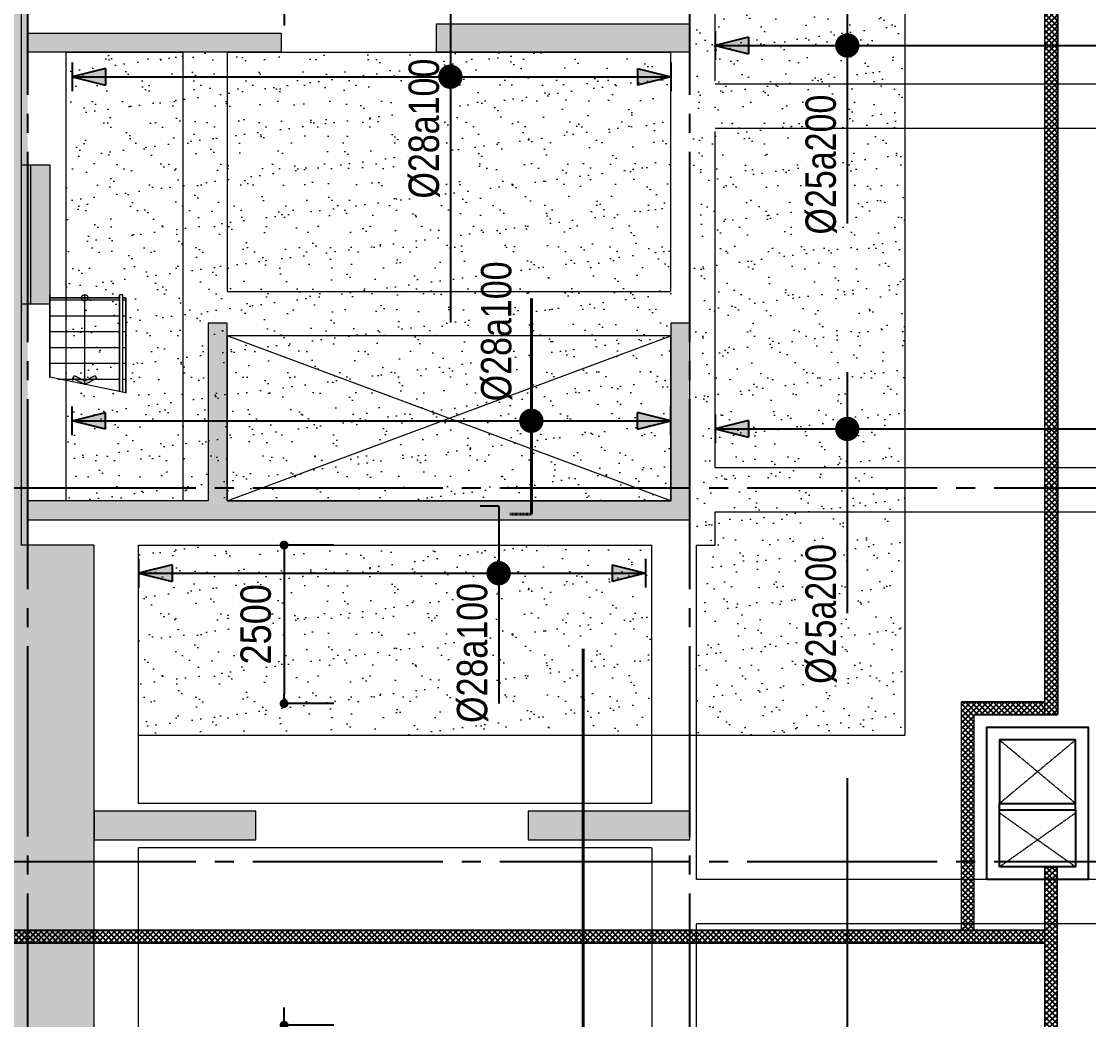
# Model space of a CAD drawing. Header units: millimetres. Extents: x -3819597 to -2591384, y 582389 to 820195.
# Drawn here: x -3355624 to -3338781, y 691844 to 707594 of the extents above; entities that cross this region are included whole.
import ezdxf
from ezdxf.enums import TextEntityAlignment as Align
from ezdxf.xclip import XClip

# ---------------------------------------------------------------- set-up
doc = ezdxf.new("R2010")
doc.units = ezdxf.units.MM
doc.header["$MEASUREMENT"] = 0
doc.header["$XCLIPFRAME"] = 0
for name, pattern in [('CENTER', [2, 1.25, -0.25, 0.25, -0.25]), ('CHG_XX_Damsan_Ham 2$0$CHG_XX_Damsan_Ham 2$0$HIDDEN', [0.375, 0.25, -0.125]), ('CHG_XX_Damsan_Ham 2$0$MB Ham 2$0$Hidden21', [3, 2, -1]), ('CHG_XX_Damsan_Ham 2$0$Tầng hầm 2$0$Core 1A$0$Hidden10.5', [1.5, 1, -0.5]), ('CHG_XX_Luoi truc$0$MB_Luoi truc$0$Center101', [13, 10, -1, 1, -1]), ('HIDDEN', [0.375, 0.25, -0.125])]:
    doc.linetypes.add(name, pattern=pattern)
doc.layers.get('0').update_dxf_attribs({"lineweight": 9})
doc.layers.get('Defpoints').update_dxf_attribs({"color": 10, "lineweight": 0})
for name, color, linetype in [('02HN. TEXT B', 1, 'Continuous'), ('08HN. SSS X', 6, 'Continuous'), ('12HN. GRID', 1, 'CENTER'), ('CHG_XX_Cot_Ham 2$0$mb_cot tang 1-3$0$Concrete Line', 6, 'Continuous'), ("CHG_XX_Damsan_Ham 2$0$CHG_XX_Damsan_Ham 2$0$'S_General_Hatch_8", 8, 'Continuous'), ('CHG_XX_Damsan_Ham 2$0$CHG_XX_Damsan_Ham 2$0$MEP-00-GENERAL-35', 2, 'Continuous'), ('CHG_XX_Damsan_Ham 2$0$DTE-MEP-REVISION-1', 2, 'Continuous'), ('CHG_XX_Damsan_Ham 2$0$MB Ham 2$0$Staircase', 30, 'Continuous'), ('CHG_XX_Damsan_Ham 2$0$MB Ham 2$0$Staircase Hidden', 34, 'CHG_XX_Damsan_Ham 2$0$MB Ham 2$0$Hidden21'), ('CHG_XX_Damsan_Ham 2$0$MEP-00-GENERAL-35', 2, 'Continuous'), ('CHG_XX_Damsan_Ham 2$0$Tầng hầm 2$0$Opening Hidden', 8, 'CHG_XX_Damsan_Ham 2$0$Tầng hầm 2$0$Core 1A$0$Hidden10.5'), ('CHG_XX_Luoi truc$0$Grid', 34, 'Continuous'), ('CHG_XX_Luoi truc$0$Grid Line', 8, 'CHG_XX_Luoi truc$0$MB_Luoi truc$0$Center101'), ('dim', 51, 'Continuous')]:
    doc.layers.add(name, color=color, linetype=linetype)
for name, color, linetype, lineweight in [('CHG_XX_Cot_Ham 2$0$NS-Pier-H2', 150, 'Continuous', 13), ('CHG_XX_Cot_Ham 2$0$NS-Pier-H2 @ 1', 150, 'Continuous', 13), ('CHG_XX_Cot_Ham 2$0$NS-Pier-H2 @ 150', 150, 'Continuous', 13), ("CHG_XX_Damsan_Ham 2$0$CHG_XX_Damsan_Ham 2$0$'S_General_Hidden_1 Thin", 1, 'CHG_XX_Damsan_Ham 2$0$CHG_XX_Damsan_Ham 2$0$HIDDEN', 18), ('CHG_XX_Damsan_Ham 2$0$CHG_XX_Damsan_Ham 2$0$CHG_XX_Damsan_Ham 2$0$Start lo mo', 3, 'Continuous', 15), ('CHG_XX_Damsan_Ham 2$0$CHG_XX_Damsan_Ham 2$0$DBAO', 3, 'Continuous', 13), ('CHG_XX_Damsan_Ham 2$0$CHG_XX_Damsan_Ham 2$0$DMo', 9, 'CHG_XX_Damsan_Ham 2$0$CHG_XX_Damsan_Ham 2$0$HIDDEN', 9), ('CHG_XX_Damsan_Ham 2$0$CHG_XX_Damsan_Ham 2$0$DTE-MEP-H-SLAB TEXT', 3, 'Continuous', 0), ('CHG_XX_Damsan_Ham 2$0$CHG_XX_Damsan_Ham 2$0$Start hatch', 8, 'Continuous', 25), ('CHG_XX_Damsan_Ham 2$0$CHG_XX_Damsan_Ham 2$0$Start lo mo', 3, 'Continuous', 15), ('CHG_XX_Damsan_Ham 2$0$DTE-MEP-H-SLAB TEXT', 3, 'Continuous', 0), ('CHG_XX_Damsan_Ham 2$0$HATCH', 57, 'Continuous', 9), ('CHG_XX_Damsan_Ham 2$0$tam cap ram', 8, 'Continuous', 5), ('thep chay suot', 5, 'HIDDEN', 40)]:
    doc.layers.add(name, color=color, linetype=linetype, lineweight=lineweight)
doc.styles.add('[HN042014]STYLE', font='arial.ttf', dxfattribs={"width": 0.8})
doc.styles.add('CHG_XX_Luoi truc$0$MB_Luoi truc$0$Grid A-F$0$VNI-HelveCB', font='VHELVCB_0.TTF')
doc.styles.add('MB_Luoi truc$0$Arial_C', font='arial.ttf', dxfattribs={"width": 0.85})
doc.dimstyles.new('200', dxfattribs={"dimscale": 200, "dimtxt": 2.4, "dimasz": 0.7, "dimexe": 0.0003, "dimexo": 0, "dimgap": 1, "dimtad": 1, "dimdec": 0, "dimzin": 12, "dimdsep": 46, "dimtxsty": 'MB_Luoi truc$0$Arial_C', "dimblk": 'MB_Luoi truc$0$_Dot', "dimcen": 0.5, "dimclrd": 256, "dimclre": 8, "dimclrt": 1, "dimadec": 0, "dimazin": 0, "dimtfac": 1, "dimtdec": 0, "dimtix": 1, "dimtmove": 2, "dimatfit": 3, "dimldrblk": 'MB_Luoi truc$0$HTT Arrow 30', "dimfxl": 1, "dimtolj": 1, "dimtzin": 0, "dimlwe": -1, "dimarcsym": 0})

# ---------------------------------------------------------------- blocks, each defined once
blk = doc.blocks.new('*U699')
at = {"layer": '12HN. GRID', "linetype": 'Continuous'}
h = blk.add_hatch(color=256, dxfattribs=at)
h.dxf.hatch_style = 1
h.paths.add_polyline_path([(-44, 2240.3), (44, 2240.3), (0, 2416.3)])
h = blk.add_hatch(color=256, dxfattribs=at)
h.dxf.hatch_style = 1
h.paths.add_polyline_path([(0, -733.7), (44, -557.7), (-44, -557.7)])
for p, q in [((-75, 2416.3), (75, 2416.3)), ((-44, 2240.3), (0, 2416.3)), ((0, 2416.3), (0, -733.7)), ((0, 2416.3), (44, 2240.3)), ((-44, 2240.3), (44, 2240.3)), ((-44, -557.7), (44, -557.7)), ((-44, -557.7), (0, -733.7)), ((0, -733.7), (44, -557.7)), ((-75, -733.7), (75, -733.7))]:
    blk.add_line(p, q, dxfattribs=at)
at = {"layer": '12HN. GRID', "linetype": 'Continuous', "const_width": 64, "flags": 128}
blk.add_lwpolyline([(-32, 0, -1), (32, 0, -1)], format="xyb", close=True, dxfattribs=at)
at = {"layer": 'thep chay suot', "linetype": 'ByBlock', "ltscale": 0.001}
for p, q in [((-491.2, 0), (-491.2, 113.1)), ((644.1, 0), (644.1, 0))]:
    blk.add_line(p, q, dxfattribs=at)
at = {"layer": 'thep chay suot', "linetype": 'HIDDEN', "ltscale": 10}
blk.add_line((-491.2, 0), (644.1, 0), dxfattribs=at)
at = {"layer": '02HN. TEXT B', "linetype": 'ByBlock', "style": '[HN042014]STYLE', "width": 0.8, "flags": 8}
blk.add_attdef('1', text='', height=160, dxfattribs=at).set_placement((102.5, 185.3), align=Align.MIDDLE_LEFT)
blk.add_attdef('0', text='', height=160, dxfattribs=at).set_placement((-351.3, 10.6), align=Align.MIDDLE_CENTER)
at = {"layer": 'Defpoints', "color": 9, "linetype": 'ByBlock', "style": '[HN042014]STYLE', "width": 0.8, "flags": 9}
for tag, p in [('2', (-7399, -1054.5)), ('3', (-7399, -1459.3)), ('4', (-7399, -1864)), ('5', (-7399, -2254.5))]:
    blk.add_attdef(tag, text='', height=250, dxfattribs=at).set_placement(p, align=Align.MIDDLE_CENTER)
blk = doc.blocks.new('*U369')
at = {"layer": '12HN. GRID', "linetype": 'Continuous'}
h = blk.add_hatch(color=256, dxfattribs=at)
h.dxf.hatch_style = 1
h.paths.add_polyline_path([(-44, 1814.4), (44, 1814.4), (0, 1990.4)])
h = blk.add_hatch(color=256, dxfattribs=at)
h.dxf.hatch_style = 1
h.paths.add_polyline_path([(0, -1159.6), (44, -983.6), (-44, -983.6)])
at = {"layer": '08HN. SSS X', "linetype": 'ByBlock', "ltscale": 10}
for p, q in [((-857.1, 0), (-857.1, 99.3)), ((-857.1, 0), (1292.1, 0)), ((1292.1, 0), (1292.1, 0))]:
    blk.add_line(p, q, dxfattribs=at)
at = {"layer": '12HN. GRID', "linetype": 'Continuous'}
for p, q in [((-75, 1990.4), (75, 1990.4)), ((-44, 1814.4), (0, 1990.4)), ((0, 1990.4), (0, -1159.6)), ((0, 1990.4), (44, 1814.4)), ((-44, 1814.4), (44, 1814.4)), ((-44, -983.6), (44, -983.6)), ((-44, -983.6), (0, -1159.6)), ((0, -1159.6), (44, -983.6)), ((-75, -1159.6), (75, -1159.6))]:
    blk.add_line(p, q, dxfattribs=at)
at = {"layer": '12HN. GRID', "linetype": 'Continuous', "const_width": 64, "flags": 128}
blk.add_lwpolyline([(-32, 0, 1), (32, 0, 1)], format="xyb", close=True, dxfattribs=at)
at = {"layer": '02HN. TEXT B', "linetype": 'ByBlock', "style": '[HN042014]STYLE', "width": 0.8, "flags": 8}
blk.add_attdef('0', text='', height=160, dxfattribs=at).set_placement((1102.5, 160), align=Align.MIDDLE_CENTER)
blk.add_attdef('1', text='', height=160, dxfattribs=at).set_placement((-93.7, 140), align=Align.MIDDLE_LEFT)
at = {"layer": 'Defpoints', "color": 9, "linetype": 'ByBlock', "style": '[HN042014]STYLE', "width": 0.8, "flags": 9}
for tag, p in [('2', (2616.4, 3041.3)), ('3', (2616.4, 2636.5)), ('4', (2616.4, 2231.8)), ('5', (2616.4, 1841.3))]:
    blk.add_attdef(tag, text='', height=250, dxfattribs=at).set_placement(p, align=Align.MIDDLE_CENTER)
blk = doc.blocks.new('MB_Luoi truc$0$_Dot')
at = {"color": 0, "linetype": 'ByBlock', "lineweight": -2}
blk.add_line((-0.5, 0), (-1, 0), dxfattribs=at)
at = {"color": 0, "linetype": 'ByBlock', "const_width": 0.5}
blk.add_lwpolyline([(-0.25, 0, 1), (0.25, 0, 1)], format="xyb", close=True, dxfattribs=at)
blk = doc.blocks.new('*D379')
at = {"layer": 'Defpoints', "color": 0, "ltscale": 1500, "transparency": 16777216}
for p in [(-3351478, 709306), (-3350691, 709306), (-3350691, 707806)]:
    blk.add_point(p, dxfattribs=at)
at = {"layer": 'dim', "lineweight": -2, "ltscale": 1500, "transparency": 16777216}
for p, q in [((-3351478, 709446), (-3351478, 709586)), ((-3351478, 707806), (-3351478, 709306)), ((-3351478, 707666), (-3351478, 707526))]:
    blk.add_line(p, q, dxfattribs=at)
at = {"layer": 'dim', "color": 8, "ltscale": 1500, "transparency": 16777216}
for p, q in [((-3350691, 709306), (-3351478, 709306)), ((-3350691, 707806), (-3351478, 707806))]:
    blk.add_line(p, q, dxfattribs=at)
at = {"layer": 'dim', "lineweight": -2, "ltscale": 1500, "transparency": 16777216, "xscale": 140, "yscale": 140, "zscale": 140}
for p, rotation in [((-3351478, 709306), 270), ((-3351478, 707806), 90)]:
    blk.add_blockref('MB_Luoi truc$0$_Dot', p, dxfattribs=dict(at, rotation=rotation))
at = {"layer": 'dim', "color": 1, "ltscale": 1500, "transparency": 16777216, "insert": (-3351923, 708556), "char_height": 480, "attachment_point": 5, "rotation": 90, "style": 'MB_Luoi truc$0$Arial_C'}
blk.add_mtext('\\A1;1500', dxfattribs=at)
blk = doc.blocks.new('MB_Luoi truc$0$HTT Arrow 30')
blk.add_hatch(color=256).paths.add_polyline_path([(-2.5, 0.375), (-2.5, -0.375), (0, 0)])
at = {"color": 0, "linetype": 'ByBlock', "lineweight": -2}
for p, q in [((0, 0), (-2.5, 0.375)), ((-2.5, -0.375), (-2.5, 0.375)), ((0, 0), (-2.5, -0.375))]:
    blk.add_line(p, q, dxfattribs=at)
blk = doc.blocks.new('*U381')
at = {"layer": '12HN. GRID', "linetype": 'Continuous'}
h = blk.add_hatch(color=256, dxfattribs=at)
h.dxf.hatch_style = 1
h.paths.add_polyline_path([(-44, 1718.4), (44, 1718.4), (0, 1894.4)])
h = blk.add_hatch(color=256, dxfattribs=at)
h.dxf.hatch_style = 1
h.paths.add_polyline_path([(0, -772.3), (44, -596.3), (-44, -596.3)])
at = {"layer": '08HN. SSS X', "linetype": 'ByBlock', "ltscale": 10}
for p, q in [((-353.3, 0), (-353.3, 97.7)), ((-353.3, 0), (685.4, 0)), ((685.4, 0), (685.4, 0))]:
    blk.add_line(p, q, dxfattribs=at)
at = {"layer": '12HN. GRID', "linetype": 'Continuous'}
for p, q in [((-75, 1894.4), (75, 1894.4)), ((-44, 1718.4), (0, 1894.4)), ((0, 1894.4), (0, -772.3)), ((0, 1894.4), (44, 1718.4)), ((-44, 1718.4), (44, 1718.4)), ((-44, -596.3), (44, -596.3)), ((-44, -596.3), (0, -772.3)), ((0, -772.3), (44, -596.3)), ((-75, -772.3), (75, -772.3))]:
    blk.add_line(p, q, dxfattribs=at)
at = {"layer": '12HN. GRID', "linetype": 'Continuous', "const_width": 64, "flags": 128}
blk.add_lwpolyline([(-32, 0, -1), (32, 0, -1)], format="xyb", close=True, dxfattribs=at)
at = {"layer": '02HN. TEXT B', "linetype": 'ByBlock', "style": '[HN042014]STYLE', "width": 0.8, "flags": 8}
blk.add_attdef('0', text='', height=160, dxfattribs=at).set_placement((1102.5, 160), align=Align.MIDDLE_CENTER)
blk.add_attdef('1', text='', height=160, dxfattribs=at).set_placement((53, 140), align=Align.MIDDLE_LEFT)
at = {"layer": 'Defpoints', "color": 9, "linetype": 'ByBlock', "style": '[HN042014]STYLE', "width": 0.8, "flags": 9}
for tag, p in [('2', (2890.2, 3041.3)), ('3', (2890.2, 2636.5)), ('4', (2890.2, 2231.8)), ('5', (2890.2, 1841.3))]:
    blk.add_attdef(tag, text='', height=250, dxfattribs=at).set_placement(p, align=Align.MIDDLE_CENTER)
blk = doc.blocks.new('*D380')
at = {"layer": 'Defpoints', "color": 0, "ltscale": 1500, "transparency": 16777216}
for p in [(-3350691, 699331), (-3351478, 696831), (-3350691, 696831)]:
    blk.add_point(p, dxfattribs=at)
at = {"layer": 'dim', "color": 8, "ltscale": 1500, "transparency": 16777216}
for p, q in [((-3350691, 699331), (-3351478, 699331)), ((-3350691, 696831), (-3351478, 696831))]:
    blk.add_line(p, q, dxfattribs=at)
at = {"layer": 'dim', "lineweight": -2, "ltscale": 1500, "transparency": 16777216}
blk.add_line((-3351478, 699191), (-3351478, 696971), dxfattribs=at)
at = {"layer": 'dim', "lineweight": -2, "ltscale": 1500, "transparency": 16777216, "xscale": 140, "yscale": 140, "zscale": 140}
for p, rotation in [((-3351478, 699331), 90), ((-3351478, 696831), 270)]:
    blk.add_blockref('MB_Luoi truc$0$_Dot', p, dxfattribs=dict(at, rotation=rotation))
at = {"layer": 'dim', "color": 1, "ltscale": 1500, "transparency": 16777216, "insert": (-3351923, 698081), "char_height": 480, "attachment_point": 5, "rotation": 90, "style": 'MB_Luoi truc$0$Arial_C'}
blk.add_mtext('\\A1;2500', dxfattribs=at)
blk = doc.blocks.new('*D390')
at = {"layer": 'Defpoints', "color": 0, "ltscale": 1500, "transparency": 16777216}
for p in [(-3351478, 691756), (-3350691, 691756), (-3350691, 690256)]:
    blk.add_point(p, dxfattribs=at)
at = {"layer": 'dim', "lineweight": -2, "ltscale": 1500, "transparency": 16777216}
for p, q in [((-3351478, 691896), (-3351478, 692036)), ((-3351478, 690256), (-3351478, 691756)), ((-3351478, 690116), (-3351478, 689976))]:
    blk.add_line(p, q, dxfattribs=at)
at = {"layer": 'dim', "color": 8, "ltscale": 1500, "transparency": 16777216}
for p, q in [((-3350691, 691756), (-3351478, 691756)), ((-3350691, 690256), (-3351478, 690256))]:
    blk.add_line(p, q, dxfattribs=at)
at = {"layer": 'dim', "lineweight": -2, "ltscale": 1500, "transparency": 16777216, "xscale": 140, "yscale": 140, "zscale": 140}
for p, rotation in [((-3351478, 691756), 270), ((-3351478, 690256), 90)]:
    blk.add_blockref('MB_Luoi truc$0$_Dot', p, dxfattribs=dict(at, rotation=rotation))
at = {"layer": 'dim', "color": 1, "ltscale": 1500, "transparency": 16777216, "insert": (-3351923, 691006), "char_height": 480, "attachment_point": 5, "rotation": 90, "style": 'MB_Luoi truc$0$Arial_C'}
blk.add_mtext('\\A1;1500', dxfattribs=at)
blk = doc.blocks.new('*U502')
at = {"layer": '12HN. GRID', "linetype": 'Continuous'}
h = blk.add_hatch(color=256, dxfattribs=at)
h.dxf.hatch_style = 1
h.paths.add_polyline_path([(-44, 518.8), (44, 518.8), (0, 694.8)])
h = blk.add_hatch(color=256, dxfattribs=at)
h.dxf.hatch_style = 1
h.paths.add_polyline_path([(0, -2821.9), (44, -2645.9), (-44, -2645.9)])
at = {"layer": '08HN. SSS X', "linetype": 'ByBlock', "ltscale": 10}
for p, q in [((-297.6, 0), (969.1, 0)), ((-297.6, 0), (-297.6, 0)), ((969.1, 0), (969.1, 0))]:
    blk.add_line(p, q, dxfattribs=at)
at = {"layer": '12HN. GRID', "linetype": 'Continuous'}
for p, q in [((-75, 694.8), (75, 694.8)), ((-44, 518.8), (0, 694.8)), ((0, 694.8), (0, -2821.9)), ((0, 694.8), (44, 518.8)), ((-44, 518.8), (44, 518.8)), ((-44, -2645.9), (44, -2645.9)), ((-44, -2645.9), (0, -2821.9)), ((0, -2821.9), (44, -2645.9)), ((-75, -2821.9), (75, -2821.9))]:
    blk.add_line(p, q, dxfattribs=at)
at = {"layer": '12HN. GRID', "linetype": 'Continuous', "const_width": 64, "flags": 128}
blk.add_lwpolyline([(-32, 0, -1), (32, 0, -1)], format="xyb", close=True, dxfattribs=at)
at = {"layer": '02HN. TEXT B', "linetype": 'ByBlock', "style": '[HN042014]STYLE', "width": 0.8, "flags": 8}
blk.add_attdef('0', text='', height=160, dxfattribs=at).set_placement((1102.5, 160), align=Align.MIDDLE_CENTER)
blk.add_attdef('1', text='', height=160, dxfattribs=at).set_placement((606.4, 140), align=Align.MIDDLE_LEFT)
at = {"layer": 'Defpoints', "color": 9, "linetype": 'ByBlock', "style": '[HN042014]STYLE', "width": 0.8, "flags": 9}
for tag, p in [('2', (2890.2, 3041.3)), ('3', (2890.2, 2636.5)), ('4', (2890.2, 2231.8)), ('5', (2890.2, 1841.3))]:
    blk.add_attdef(tag, text='', height=250, dxfattribs=at).set_placement(p, align=Align.MIDDLE_CENTER)
blk = doc.blocks.new('*U501')
at = {"layer": '12HN. GRID', "linetype": 'Continuous'}
h = blk.add_hatch(color=256, dxfattribs=at)
h.dxf.hatch_style = 1
h.paths.add_polyline_path([(-44, 618.8), (44, 618.8), (0, 794.8)])
h = blk.add_hatch(color=256, dxfattribs=at)
h.dxf.hatch_style = 1
h.paths.add_polyline_path([(0, -2821.9), (44, -2645.9), (-44, -2645.9)])
at = {"layer": '08HN. SSS X', "linetype": 'ByBlock', "ltscale": 10}
for p, q in [((-1430.8, 0), (969.1, 0)), ((-1430.8, 0), (-1430.8, 0)), ((969.1, 0), (969.1, 0))]:
    blk.add_line(p, q, dxfattribs=at)
at = {"layer": '12HN. GRID', "linetype": 'Continuous'}
for p, q in [((-75, 794.8), (75, 794.8)), ((-44, 618.8), (0, 794.8)), ((0, 794.8), (0, -2821.9)), ((0, 794.8), (44, 618.8)), ((-44, 618.8), (44, 618.8)), ((-44, -2645.9), (44, -2645.9)), ((-44, -2645.9), (0, -2821.9)), ((0, -2821.9), (44, -2645.9)), ((-75, -2821.9), (75, -2821.9))]:
    blk.add_line(p, q, dxfattribs=at)
at = {"layer": '12HN. GRID', "linetype": 'Continuous', "const_width": 64, "flags": 128}
blk.add_lwpolyline([(-32, 0, -1), (32, 0, -1)], format="xyb", close=True, dxfattribs=at)
at = {"layer": '02HN. TEXT B', "linetype": 'ByBlock', "style": '[HN042014]STYLE', "width": 0.8, "flags": 8}
blk.add_attdef('0', text='', height=160, dxfattribs=at).set_placement((1102.5, 160), align=Align.MIDDLE_CENTER)
blk.add_attdef('1', text='', height=160, dxfattribs=at).set_placement((606.4, 140), align=Align.MIDDLE_LEFT)
at = {"layer": 'Defpoints', "color": 9, "linetype": 'ByBlock', "style": '[HN042014]STYLE', "width": 0.8, "flags": 9}
for tag, p in [('2', (2890.2, 3041.3)), ('3', (2890.2, 2636.5)), ('4', (2890.2, 2231.8)), ('5', (2890.2, 1841.3))]:
    blk.add_attdef(tag, text='', height=250, dxfattribs=at).set_placement(p, align=Align.MIDDLE_CENTER)
blk = doc.blocks.new('*U500')
at = {"layer": '12HN. GRID', "linetype": 'Continuous'}
h = blk.add_hatch(color=256, dxfattribs=at)
h.dxf.hatch_style = 1
h.paths.add_polyline_path([(-44, 518.8), (44, 518.8), (0, 694.8)])
h = blk.add_hatch(color=256, dxfattribs=at)
h.dxf.hatch_style = 1
h.paths.add_polyline_path([(0, -2821.9), (44, -2645.9), (-44, -2645.9)])
at = {"layer": '08HN. SSS X', "linetype": 'ByBlock', "ltscale": 10}
for p, q in [((-1447.6, 0), (935.7, 0)), ((-1447.6, 0), (-1447.6, 0)), ((935.7, 0), (935.7, 0))]:
    blk.add_line(p, q, dxfattribs=at)
at = {"layer": '12HN. GRID', "linetype": 'Continuous'}
for p, q in [((-75, 694.8), (75, 694.8)), ((-44, 518.8), (0, 694.8)), ((0, 694.8), (0, -2821.9)), ((0, 694.8), (44, 518.8)), ((-44, 518.8), (44, 518.8)), ((-44, -2645.9), (44, -2645.9)), ((-44, -2645.9), (0, -2821.9)), ((0, -2821.9), (44, -2645.9)), ((-75, -2821.9), (75, -2821.9))]:
    blk.add_line(p, q, dxfattribs=at)
at = {"layer": '12HN. GRID', "linetype": 'Continuous', "const_width": 64, "flags": 128}
blk.add_lwpolyline([(-32, 0, 1), (32, 0, 1)], format="xyb", close=True, dxfattribs=at)
at = {"layer": '02HN. TEXT B', "linetype": 'ByBlock', "style": '[HN042014]STYLE', "width": 0.8, "flags": 8}
blk.add_attdef('0', text='', height=160, dxfattribs=at).set_placement((1102.5, 160), align=Align.MIDDLE_CENTER)
blk.add_attdef('1', text='', height=160, dxfattribs=at).set_placement((260.1, 140), align=Align.MIDDLE_LEFT)
at = {"layer": 'Defpoints', "color": 9, "linetype": 'ByBlock', "style": '[HN042014]STYLE', "width": 0.8, "flags": 9}
for tag, p in [('2', (2890.2, 3041.3)), ('3', (2890.2, 2636.5)), ('4', (2890.2, 2231.8)), ('5', (2890.2, 1841.3))]:
    blk.add_attdef(tag, text='', height=250, dxfattribs=at).set_placement(p, align=Align.MIDDLE_CENTER)
blk = doc.blocks.new('*U1035')
at = {"layer": 'CHG_XX_Cot_Ham 2$0$NS-Pier-H2 @ 1'}
h = blk.add_hatch(color=256, dxfattribs=at)
h.dxf.hatch_style = 1
h.paths.add_polyline_path([(450, 0), (0, 0), (0, -2550), (450, -2550)])
at = {"layer": 'CHG_XX_Cot_Ham 2$0$NS-Pier-H2 @ 150'}
h = blk.add_hatch(color=256, dxfattribs=at)
h.dxf.hatch_style = 1
h.paths.add_polyline_path([(450, 0), (0, 0), (0, -2550), (450, -2550)])
blk = doc.blocks.new('CHG_XX_Cot_Ham 2$0$Block A_C450x2250')
at = {"layer": 'CHG_XX_Cot_Ham 2$0$NS-Pier-H2'}
blk.add_lwpolyline([(450, -2550), (0, -2550), (0, 0), (450, 0)], close=True, dxfattribs=at)
blk.add_blockref('*U1035', (0, 0), dxfattribs=at)
blk = doc.blocks.new('CHG_XX_Cot_Ham 2$0$Block B_Core wall')
at = {"layer": 'CHG_XX_Cot_Ham 2$0$NS-Pier-H2'}
for points in [[(-7300, 300), (-7300, 3100), (-7600, 3100), (-7600, 300)], [(0, 300), (0, 3100), (-300, 3100), (-300, 300)], [(0, 0), (0, 300), (-10450, 300), (-10450, 0)]]:
    blk.add_hatch(color=256, dxfattribs=at).paths.add_polyline_path(points)
for p, q in [((-7300, 3100), (-7600, 3100)), ((-7600, 3100), (-7600, 300)), ((-7300, 300), (-7300, 3100)), ((-300, 3100), (-300, 300)), ((0, 3100), (-300, 3100)), ((0, 0), (0, 3100)), ((-7600, 300), (-10450, 300)), ((-10450, 300), (-10450, 0)), ((-300, 300), (-7300, 300)), ((-10450, 0), (0, 0))]:
    blk.add_line(p, q, dxfattribs=at)
blk = doc.blocks.new('*U1029')
at = {"layer": 'CHG_XX_Luoi truc$0$Grid Line'}
blk.add_line((0, 0), (0, 608), dxfattribs=at)
at = {"layer": 'CHG_XX_Luoi truc$0$Grid', "lineweight": -2, "style": 'CHG_XX_Luoi truc$0$MB_Luoi truc$0$Grid A-F$0$VNI-HelveCB'}
for tag, p in [('GRIDSUB', (0, 617)), ('GRID', (0, -9))]:
    blk.add_attdef(tag, text='', height=5, dxfattribs=at).set_placement(p, align=Align.MIDDLE)
blk = doc.blocks.new('*U1031')
at = {"layer": 'CHG_XX_Luoi truc$0$Grid Line'}
blk.add_line((0, 0), (0, 438), dxfattribs=at)
at = {"layer": 'CHG_XX_Luoi truc$0$Grid', "lineweight": -2, "style": 'CHG_XX_Luoi truc$0$MB_Luoi truc$0$Grid A-F$0$VNI-HelveCB'}
for tag, p in [('GRIDSUB', (0, 447)), ('GRID', (0, -9))]:
    blk.add_attdef(tag, text='', height=5, dxfattribs=at).set_placement(p, align=Align.MIDDLE)
blk = doc.blocks.new('CHG_XX_Luoi truc')
at = {"layer": 'CHG_XX_Luoi truc$0$Grid', "xscale": 300, "yscale": 300, "zscale": 300}
for p in [(76850, -12747), (87300, -12747)]:
    blk.add_blockref('*U1029', p, dxfattribs=at)
at = {"layer": 'CHG_XX_Luoi truc$0$Grid', "xscale": 300.0000000000013, "yscale": 300.0000000000013, "zscale": 300.0000000000013, "rotation": 90}
for p in [(110703, 90250), (110703, 84350)]:
    blk.add_blockref('*U1031', p, dxfattribs=at)
blk = doc.blocks.new('*U1040')
at = {"layer": 'CHG_XX_Cot_Ham 2$0$NS-Pier-H2 @ 1'}
h = blk.add_hatch(color=256, dxfattribs=at)
h.dxf.hatch_style = 1
h.paths.add_polyline_path([(77200, 95350), (76750, 95350), (76750, 93150), (77200, 93150)])
at = {"layer": 'CHG_XX_Cot_Ham 2$0$NS-Pier-H2 @ 150'}
h = blk.add_hatch(color=256, dxfattribs=at)
h.dxf.hatch_style = 1
h.paths.add_polyline_path([(77200, 95350), (76750, 95350), (76750, 93150), (77200, 93150)])
blk = doc.blocks.new('CHG_XX_Cot_Ham 2')
at = {"layer": 'CHG_XX_Cot_Ham 2$0$NS-Pier-H2'}
h = blk.add_hatch(color=256, dxfattribs=at)
h.dxf.hatch_style = 1
h.paths.add_polyline_path([(99639.2, 163400), (-10900, 163400), (-10900, 85450), (-300, 85450), (-300, 84050), (32350, 84050), (32350, -9000), (103575.5, -9000), (106050, -6022), (106050, 158254.3)])
h.paths.add_polyline_path([(99533.7, 163100), (105750, 158110.4), (105750, 90450), (105650, 90450), (105750, 90450), (105750, 13850), (105750, 13722.3), (105750, -5913.6), (103434.7, -8700), (93599.8, -8700), (93299.8, -8700), (32650, -8700), (32650, 84350), (0, 84350), (0, 85750), (-10600, 85750), (-10600, 163100), (93600, 163100)], flags=16)
h = blk.add_hatch(color=256, dxfattribs=at)
h.dxf.hatch_style = 1
h.paths.add_polyline_path([(80850, 97125), (80850, 97425), (76850, 97425), (76850, 97125)])
h.paths.add_polyline_path([(83300, 97575), (83300, 97125), (87300, 97125), (87300, 97575)])
for points in [[(87300, 97125), (83300, 97125), (83300, 97575), (87300, 97575)], [(80850, 97125), (76850, 97125), (76850, 97425), (80850, 97425)], [(76750, 95350), (77200, 95350), (77200, 93150), (76750, 93150)], [(77200, 93150), (76900, 93150), (76900, 95350), (77200, 95350)]]:
    blk.add_lwpolyline(points, close=True, dxfattribs=at)
at = {"layer": 'CHG_XX_Cot_Ham 2$0$mb_cot tang 1-3$0$Concrete Line'}
blk.add_blockref('CHG_XX_Cot_Ham 2$0$Block B_Core wall', (87300, 89750), dxfattribs=at)
at = {"layer": 'CHG_XX_Cot_Ham 2$0$NS-Pier-H2'}
for name in ['CHG_XX_Luoi truc', '*U1040']:
    blk.add_blockref(name, (0, 0), dxfattribs=at)
at = {"layer": 'CHG_XX_Cot_Ham 2$0$NS-Pier-H2', "xscale": -1, "rotation": 90}
for p in [(77900, 85150), (84750, 85150)]:
    blk.add_blockref('CHG_XX_Cot_Ham 2$0$Block A_C450x2250', p, dxfattribs=at)
blk = doc.blocks.new('CHG_XX_Damsan_Ham 2$0$CHG_XX_Damsan_Ham 2$0$sdfsgdh')
at = {"layer": 'CHG_XX_Damsan_Ham 2$0$CHG_XX_Damsan_Ham 2$0$Start hatch', "ltscale": 0.5}
h = blk.add_hatch(dxfattribs=at)
h.set_pattern_fill('ANSI37', color=256, scale=500)
h.set_pattern_definition([(45, (273994.73, -8650), (-44.194174, 44.194174), []), (135, (273994.73, -8650), (-44.194174, -44.194174), [])])
h.paths.add_polyline_path([(103800, -36361), (103600, -36361), (103600, -74225), (103800, -74225)])
h = blk.add_hatch(dxfattribs=at)
h.set_pattern_fill('ANSI37', color=256, scale=500)
h.paths.add_polyline_path([(103800, -76625), (103600, -76625), (103600, -85000), (116050, -85000), (116050, -84800), (103800, -84800)])
h.paths.add_polyline_path([(102287, -77624), (102487, -77624), (102487, -74225), (103600, -74225), (103600, -74025), (102287, -74025)])
h = blk.add_hatch(dxfattribs=at)
h.set_pattern_fill('ANSI37', color=256, scale=500)
h.paths.add_polyline_path([(103600, -77624), (75191, -77624), (75191, -77824), (103600, -77824)])
at = {"layer": 'CHG_XX_Damsan_Ham 2$0$CHG_XX_Damsan_Ham 2$0$MEP-00-GENERAL-35'}
for p, q in [((75191, -77624), (103600, -77624)), ((74591, -77824), (103600, -77824))]:
    blk.add_line(p, q, dxfattribs=at)
at = {"layer": 'CHG_XX_Damsan_Ham 2$0$DTE-MEP-H-SLAB TEXT', "color": 2, "ltscale": 0.5, "flags": 128}
for points in [[(103600, -74225), (103600, -603)], [(102287, -77624), (102287, -74025)], [(102487, -77624), (102487, -74225)], [(103600, -85000), (103600, -76625)], [(103800, -84800), (103800, -76625)]]:
    blk.add_lwpolyline(points, dxfattribs=at)
at = {"layer": 'CHG_XX_Damsan_Ham 2$0$DTE-MEP-REVISION-1', "ltscale": 0.5}
for p, q in [((103800, -3), (103800, -74225)), ((102287, -74025), (103600, -74025)), ((102487, -74225), (103800, -74225)), ((103600, -76625), (103800, -76625))]:
    blk.add_line(p, q, dxfattribs=at)
at = {"layer": 'CHG_XX_Damsan_Ham 2$0$MEP-00-GENERAL-35'}
for p, q in [((102887, -75725), (102887, -75625)), ((104087, -75725), (104087, -75625))]:
    blk.add_line(p, q, dxfattribs=at)
for points in [[(102687, -76825), (102687, -74425), (104287, -74425), (104287, -76825)], [(104087, -75625), (104087, -74625), (102887, -74625), (102887, -75625)], [(102887, -76625), (102887, -75725), (104087, -75725), (104087, -76625)]]:
    blk.add_lwpolyline(points, close=True, dxfattribs=at)
at = {"layer": 'CHG_XX_Damsan_Ham 2$0$Tầng hầm 2$0$Opening Hidden'}
for points in [[(104087, -75625), (104087, -74625), (102887, -74625), (102887, -75625)], [(102887, -76625), (102887, -75725), (104087, -75725), (104087, -76625)]]:
    blk.add_lwpolyline(points, close=True, dxfattribs=at)
blk = doc.blocks.new('CHG_XX_Damsan_Ham 2$0$MB Ham 2$0$Arrow 60')
at = {"linetype": 'ByBlock', "lineweight": -2}
h = blk.add_hatch(color=0, dxfattribs=at)
h.paths.add_polyline_path([(1.88, 0.94), (1.65, 1.38), (0, 0.56), (-1.65, 1.38), (-1.88, 0.94), (0, 0)], flags=17)
h.paths.add_polyline_path([(1.65, 1.38), (1.88, 0.94), (0, 0), (-1.88, 0.94), (-1.65, 1.38), (0, 0.56)])
blk.add_hatch(color=0, dxfattribs=at).paths.add_polyline_path([(1.65, 1.38), (1.88, 0.94), (0, 0), (-1.88, 0.94), (-1.65, 1.38), (0, 0.56)])
at = {"color": 0, "linetype": 'ByBlock', "lineweight": -2}
blk.add_lwpolyline([(1.65, 1.38), (1.88, 0.94), (0, 0), (-1.88, 0.94), (-1.65, 1.38), (0, 0.56)], close=True, dxfattribs=at)
blk = doc.blocks.new('CHG_XX_Damsan_Ham 2$0$MB Ham 2$0$Dot')
at = {"linetype": 'ByBlock', "lineweight": -2}
h = blk.add_hatch(color=0, dxfattribs=at)
edge = h.paths.add_edge_path()
edge.add_arc((0, 0), 0.5, 0, 360)
at = {"color": 0, "linetype": 'ByBlock', "lineweight": -2}
blk.add_line((0, -1), (0, 1), dxfattribs=at)
blk.add_circle((0, 0), 0.5, dxfattribs=at)
blk = doc.blocks.new('*U966')
at = {"layer": 'CHG_XX_Damsan_Ham 2$0$tam cap ram'}
h = blk.add_hatch(dxfattribs=at)
h.set_pattern_fill('_USER', color=256, scale=250, angle=90, pattern_type=0)
h.set_pattern_definition([(90, (2200, 2550), (-250, 2e-14), [])])
h.paths.add_polyline_path([(1200, 2550), (3200, 2550), (3200, 1450), (1200, 1450)])
h.paths.add_polyline_path([(1200, 1400), (3200, 1400), (3200, 1350), (1200, 1350)])
h.paths.add_polyline_path([(1200, 1200), (3200, 1200), (3200, 1150), (1200, 1150)])
h.paths.add_polyline_path([(1200, 1100), (3200, 1100), (3200, 0), (1200, 0)])
at = {"layer": 'CHG_XX_Damsan_Ham 2$0$MB Ham 2$0$Staircase'}
for p, q in [((1200, 0), (1200, 1100)), ((3200, 0), (3200, 1100)), ((0, 0), (4400, 0))]:
    blk.add_line(p, q, dxfattribs=at)
at = {"layer": 'CHG_XX_Damsan_Ham 2$0$MB Ham 2$0$Staircase Hidden'}
for p, q in [((4400, 2550), (4400, 0)), ((4400, 1200), (4400, 1350))]:
    blk.add_line(p, q, dxfattribs=at)
at = {"layer": 'CHG_XX_Damsan_Ham 2$0$tam cap ram'}
for p, q in [((0, 0), (0, 2550)), ((0, 2550), (4400, 2550)), ((1200, 1450), (1200, 2550)), ((1598, 1350), (1848, 2550)), ((1700, 1350), (1950, 2550)), ((3200, 1450), (3200, 2550)), ((600, 550), (600, 2000)), ((600, 2000), (3800, 2000)), ((3800, 550), (3800, 2000)), ((1100, 1100), (1100, 1450)), ((1100, 1450), (3300, 1450)), ((1150, 1150), (1150, 1400)), ((1150, 1400), (3250, 1400)), ((1200, 1150), (1200, 1400)), ((1200, 1400), (1200, 1350)), ((1200, 1350), (3200, 1350)), ((3200, 1150), (3200, 1400)), ((3250, 1150), (3250, 1400)), ((3300, 1100), (3300, 1450)), ((1200, 1200), (3200, 1200)), ((1200, 1200), (1200, 1150)), ((1100, 1100), (3300, 1100)), ((1150, 1150), (3250, 1150)), ((600, 550), (3800, 550))]:
    blk.add_line(p, q, dxfattribs=at)
for points in [[(1200, 2550), (3200, 2550), (3200, 1450), (1200, 1450)], [(1200, 1400), (3200, 1400), (3200, 1350), (1200, 1350)], [(1200, 1200), (3200, 1200), (3200, 1150), (1200, 1150)], [(1200, 1100), (3200, 1100), (3200, 0), (1200, 0)]]:
    blk.add_lwpolyline(points, close=True, dxfattribs=at)
for centre, start, end in [((1200, 1350), 90, 180), ((3200, 1350), 0, 90), ((1200, 1200), 180, 270), ((3200, 1200), 270, 0)]:
    blk.add_arc(centre, 1200, start, end, dxfattribs=at)
at = {"layer": 'CHG_XX_Damsan_Ham 2$0$tam cap ram', "yscale": 100, "zscale": 100}
for name, p, xscale, rotation in [('CHG_XX_Damsan_Ham 2$0$MB Ham 2$0$Arrow 60', (1835, 2000), 100, 270), ('CHG_XX_Damsan_Ham 2$0$MB Ham 2$0$Dot', (3200, 2000), 100, 270), ('CHG_XX_Damsan_Ham 2$0$MB Ham 2$0$Arrow 60', (3200, 550), -100, 90)]:
    blk.add_blockref(name, p, dxfattribs=dict(at, xscale=xscale, rotation=rotation))
blk = doc.blocks.new('CHG_XX_Damsan_Ham 2$0$ArchStaireH2')
at = {"layer": 'CHG_XX_Damsan_Ham 2$0$tam cap ram'}
for p, q in [((66150, -47800), (66100, -47800)), ((66150, -49300), (66150, -47800))]:
    blk.add_line(p, q, dxfattribs=at)
for points in [[(64950, -47800), (64950, -49050)], [(66100, -49290), (66100, -47750), (66050, -47750), (66050, -49279)]]:
    blk.add_lwpolyline(points, dxfattribs=at)
ref = blk.add_blockref('*U966', (67500, -51000), dxfattribs=dict(at, rotation=90))
XClip(ref).set_block_clipping_path([(3250, 1350), (3249.9999999999, 2550), (1945, 2550), (1695, 1350)])
blk = doc.blocks.new('CHG_XX_Damsan_Ham 2', base_point=(3089256, -609981))
at = {"layer": "CHG_XX_Damsan_Ham 2$0$CHG_XX_Damsan_Ham 2$0$'S_General_Hatch_8"}
h = blk.add_hatch(dxfattribs=at)
h.set_pattern_fill('CROSS', color=256, scale=2000)
edge = h.paths.add_edge_path()
edge.add_line((76750, 42625), (76750, 65250))
edge.add_line((76750, 65250), (76750, 65850))
edge.add_line((76750, 65850), (77900, 65850))
edge.add_line((77900, 65850), (77900, 89350))
edge.add_line((77900, 89350), (76850, 89350))
edge.add_line((76850, 89350), (76850, 90650))
edge.add_line((76850, 90650), (76852, 131950))
edge.add_line((76852, 131950), (51950, 131950))
edge.add_line((51950, 131950), (51950, 130600))
edge.add_line((51950, 130600), (22700, 130600))
edge.add_line((22700, 130600), (22700, 84050))
edge.add_line((22700, 84050), (32350, 84050))
edge.add_line((32350, 84050), (32350, 22700))
edge.add_line((32350, 22700), (76500, 22700))
edge.add_line((76500, 22700), (76500, 23518))
edge.add_line((76500, 23518), (76750, 23518))
edge.add_line((76750, 23518), (76750, 42625))
edge.add_line((76750, 42625), (76750, 43198))
at = {"layer": 'CHG_XX_Damsan_Ham 2$0$HATCH'}
h = blk.add_hatch(dxfattribs=at)
h.set_pattern_fill('AR-SAND', color=256, scale=262.5)
h.set_pattern_definition([(37.5, (1320.85, -39701.6), (-16.5358, 505.7912), [0, -399, 0, -446.25, 0, -426.5625]), (7.5, (1320.85, -39701.6), (464.5664, 740.8133), [0, -215.25, 0, -359.625, 0, -137.8125]), (327.5, (997.98, -39701.6), (817.4622, 1.4855), [0, -131.25, 0, -472.5, 0, -616.875]), (317.5, (998, -39701.6), (789.1082, 230.3898), [0, -65.625, 0, -309.75, 0, -354.375])])
h.paths.add_polyline_path([(90700, 100825), (87300, 100825), (87400, 86350), (90700, 86350)])
h = blk.add_hatch(dxfattribs=at)
h.set_pattern_fill('AR-SAND', color=256, scale=262.5)
h.set_pattern_definition([(37.5, (32.77, -43621.9), (-16.5358, 505.7912), [0, -399, 0, -446.25, 0, -426.5625]), (7.5, (32.77, -43621.9), (464.5664, 740.8133), [0, -215.25, 0, -359.625, 0, -137.8125]), (327.5, (-290.1, -43621.9), (817.4622, 1.4855), [0, -131.25, 0, -472.5, 0, -616.875]), (317.5, (-290.1, -43621.9), (789.1082, 230.3898), [0, -65.625, 0, -309.75, 0, -354.375])])
h.paths.add_polyline_path([(87000, 97125), (77450, 97125), (77450, 90050), (87000, 90050)])
h = blk.add_hatch(dxfattribs=at)
h.set_pattern_fill('AR-SAND', color=256, scale=262.5)
h.set_pattern_definition([(37.5, (32.77, -50716), (-16.5358, 505.7912), [0, -399, 0, -446.25, 0, -426.5625]), (7.5, (32.77, -50716), (464.5664, 740.8133), [0, -215.25, 0, -359.625, 0, -137.8125]), (327.5, (-290.1, -50716), (817.4622, 1.4855), [0, -131.25, 0, -472.5, 0, -616.875]), (317.5, (-290.1, -50716), (789.1082, 230.3898), [0, -65.625, 0, -309.75, 0, -354.375])])
h.paths.add_polyline_path([(86700, 89350), (78600, 89350), (78600, 86350), (86700, 86350)])
at = {"layer": "CHG_XX_Damsan_Ham 2$0$CHG_XX_Damsan_Ham 2$0$'S_General_Hidden_1 Thin", "ltscale": 10}
for p, q in [((76750, 89350), (76750, 131950)), ((90700, 86350), (90700, 100825)), ((87700, 96675), (87700, 97825)), ((77450, 97125), (79300, 97125)), ((77450, 97125), (77450, 90050)), ((79300, 97125), (79300, 90050)), ((80000, 97125), (87000, 97125)), ((80000, 97125), (80000, 93350)), ((87000, 93350), (87000, 97125)), ((87700, 96625), (98250, 96625)), ((87700, 95925), (98250, 95925)), ((87700, 90575), (87700, 95875)), ((80000, 93350), (87000, 93350)), ((80000, 92650), (80000, 90050)), ((87000, 90050), (87000, 92650)), ((87700, 90575), (98250, 90575)), ((80000, 90050), (87000, 90050)), ((87700, 89875), (98250, 89875)), ((87700, 89350), (87700, 89875)), ((77900, 89350), (76750, 89350)), ((77900, 65850), (77900, 89350)), ((78600, 85275), (78600, 89350)), ((78600, 89350), (86700, 89350)), ((86700, 85275), (86700, 89350)), ((87400, 89350), (87400, 84075)), ((87400, 89350), (87700, 89350)), ((78600, 86350), (90700, 86350)), ((86700, 85275), (78600, 85275)), ((78600, 80275), (78600, 84575)), ((86700, 84575), (78600, 84575)), ((86700, 84575), (86700, 80275)), ((98250, 84075), (87400, 84075)), ((98250, 83375), (87400, 83375)), ((87400, 83375), (87400, 80775))]:
    blk.add_line(p, q, dxfattribs=at)
at = {"layer": 'CHG_XX_Damsan_Ham 2$0$CHG_XX_Damsan_Ham 2$0$CHG_XX_Damsan_Ham 2$0$Start lo mo'}
for p, q in [((80000, 90050), (87000, 92650)), ((87000, 90050), (80000, 92650)), ((80000, 90050), (87000, 90050))]:
    blk.add_line(p, q, dxfattribs=at)
blk.add_lwpolyline([(80000, 90050), (87000, 90050), (87000, 92650), (80000, 92650)], close=True, dxfattribs=at)
at = {"layer": 'CHG_XX_Damsan_Ham 2$0$CHG_XX_Damsan_Ham 2$0$DMo'}
for p, q in [((92187, 85275), (93387, 86275)), ((92187, 86275), (93387, 85275)), ((92187, 84275), (93387, 85125)), ((92187, 85125), (93387, 84275))]:
    blk.add_line(p, q, dxfattribs=at)
at = {"layer": 'CHG_XX_Damsan_Ham 2$0$CHG_XX_Damsan_Ham 2$0$Start lo mo'}
for p, q in [((80000, 90050), (87000, 92650)), ((87000, 90050), (80000, 92650)), ((80000, 90050), (87000, 90050))]:
    blk.add_line(p, q, dxfattribs=at)
blk.add_lwpolyline([(80000, 90050), (87000, 90050), (87000, 92650), (80000, 92650)], close=True, dxfattribs=at)
at = {"layer": 'CHG_XX_Damsan_Ham 2$0$CHG_XX_Damsan_Ham 2$0$DBAO'}
blk.add_blockref('CHG_XX_Cot_Ham 2', (0, 0), dxfattribs=at)
at = {"layer": 'CHG_XX_Damsan_Ham 2$0$CHG_XX_Damsan_Ham 2$0$DTE-MEP-H-SLAB TEXT'}
blk.add_blockref('CHG_XX_Damsan_Ham 2$0$CHG_XX_Damsan_Ham 2$0$sdfsgdh', (-10700, 160900), dxfattribs=at)
at = {"layer": 'CHG_XX_Damsan_Ham 2$0$HATCH'}
for name, p in [('CHG_XX_Cot_Ham 2', (0, 0)), ('CHG_XX_Damsan_Ham 2$0$ArchStaireH2', (12250, 141050))]:
    blk.add_blockref(name, p, dxfattribs=at)
blk = doc.blocks.new('*U827')
at = {"layer": 'thep chay suot', "linetype": 'HIDDEN', "ltscale": 10}
blk.add_line((-15229.9, 0), (5903.8, 0), dxfattribs=at)
at = {"layer": 'thep chay suot', "linetype": 'ByBlock', "ltscale": 0.001}
blk.add_line((5903.8, 0), (5903.8, 0), dxfattribs=at)
at = {"layer": '02HN. TEXT B', "linetype": 'ByBlock', "style": '[HN042014]STYLE', "width": 0.8, "flags": 8}
blk.add_attdef('1', text='', height=160, dxfattribs=at).set_placement((-814.5, 134.4), align=Align.MIDDLE_LEFT)
blk.add_attdef('0', text='', height=160, dxfattribs=at).set_placement((-351.3, 10.6), align=Align.MIDDLE_CENTER)
at = {"layer": 'Defpoints', "color": 9, "linetype": 'ByBlock', "style": '[HN042014]STYLE', "width": 0.8, "flags": 9}
for tag, p in [('2', (27456.6, 1373.3)), ('3', (27456.6, 968.5)), ('4', (27456.6, 563.8)), ('5', (27456.6, 173.3))]:
    blk.add_attdef(tag, text='', height=250, dxfattribs=at).set_placement(p, align=Align.MIDDLE_CENTER)

msp = doc.modelspace()

# ---------------------------------------------------------------- block references
at = {"layer": '08HN. SSS X', "linetype": 'Continuous'}
ref = msp.add_blockref('*U500', (-3342589.9, 707213.4), dxfattribs=dict(at, xscale=-3, yscale=3, zscale=3, rotation=90))
ref.add_attrib('1', '%%c25a200', dxfattribs={"layer": '02HN. TEXT B', "linetype": 'ByBlock', "height": 480, "rotation": 90, "style": '[HN042014]STYLE', "width": 0.8}).set_placement((-3343009.9, 704229.7), align=Align.MIDDLE_LEFT)
ref = msp.add_blockref('*U369', (-3348853, 706719.6), dxfattribs=dict(at, xscale=-3, yscale=3, zscale=3, rotation=90))
ref.add_attrib('1', '%%c28a100', dxfattribs={"layer": '02HN. TEXT B', "linetype": 'ByBlock', "height": 480, "rotation": 90, "style": '[HN042014]STYLE', "width": 0.8}).set_placement((-3349273, 704797.4), align=Align.MIDDLE_LEFT)
ref = msp.add_blockref('*U502', (-3342589.9, 701163.4), dxfattribs=dict(at, xscale=-3, yscale=3, zscale=3, rotation=90))
ref.add_attrib('1', '%%c25a200', dxfattribs={"layer": '02HN. TEXT B', "linetype": 'ByBlock', "height": 480, "rotation": 90, "style": '[HN042014]STYLE', "width": 0.8}).set_placement((-3343009.9, 697140.7), align=Align.MIDDLE_LEFT)
ref = msp.add_blockref('*U381', (-3348091.2, 698887.4), dxfattribs=dict(at, xscale=-3, yscale=3, zscale=3, rotation=90))
ref.add_attrib('1', '%%c28a100', dxfattribs={"layer": '02HN. TEXT B', "linetype": 'ByBlock', "height": 480, "rotation": 90, "style": '[HN042014]STYLE', "width": 0.8}).set_placement((-3348511.2, 696525.1), align=Align.MIDDLE_LEFT)
ref = msp.add_blockref('*U501', (-3342589.9, 691363.4), dxfattribs=dict(at, xscale=-3, yscale=3, zscale=3, rotation=90))
ref.add_attrib('1', '%%c25a200', dxfattribs={"layer": '02HN. TEXT B', "linetype": 'ByBlock', "height": 480, "rotation": 90, "style": '[HN042014]STYLE', "width": 0.8}).set_placement((-3343009.9, 687340.7), align=Align.MIDDLE_LEFT)
at = {"layer": 'dim', "ltscale": 1500}
msp.add_blockref('CHG_XX_Damsan_Ham 2', (-343118.3, 0), dxfattribs=at)
at = {"layer": 'thep chay suot'}
ref = msp.add_blockref('*U699', (-3347575.4, 701291.4), dxfattribs=dict(at, xscale=3, yscale=3, zscale=3, rotation=90))
ref.add_attrib('1', '%%c28a100', dxfattribs={"layer": '02HN. TEXT B', "linetype": 'ByBlock', "height": 480, "rotation": 90, "style": '[HN042014]STYLE', "width": 0.8}).set_placement((-3348131.3, 701599), align=Align.MIDDLE_LEFT)
at = {"layer": 'thep chay suot', "xscale": 3, "yscale": 3, "zscale": 3, "rotation": 90}
msp.add_blockref('*U827', (-3346756.4, 679981.3), dxfattribs=at)

# ---------------------------------------------------------------- dimensions: what is measured, and where the dimension line sits
at = {"layer": 'dim', "ltscale": 1500}
for base, p1, p2, picture, middle in [((-3351478.3, 709306.4), (-3350691, 707806), (-3350691, 709306.4), '*D379', (-3351923.3, 708556.2)), ((-3351478.3, 696831.1), (-3350691, 699331), (-3350691, 696831.1), '*D380', (-3351923.3, 698081.1)), ((-3351477.8, 691756.2), (-3350691, 690256), (-3350691, 691756.2), '*D390', (-3351922.9, 691006.1))]:
    dim = msp.add_linear_dim(base=base, p1=p1, p2=p2, angle=90, dimstyle='200', override={"dimfxl": 8, "dimfxlon": 1, "dimarcsym": 1}, dxfattribs=at)
    dim.commit()
    dim.dimension.update_dxf_attribs({"geometry": picture, "text_midpoint": middle})

doc.saveas('drawing.dxf')
